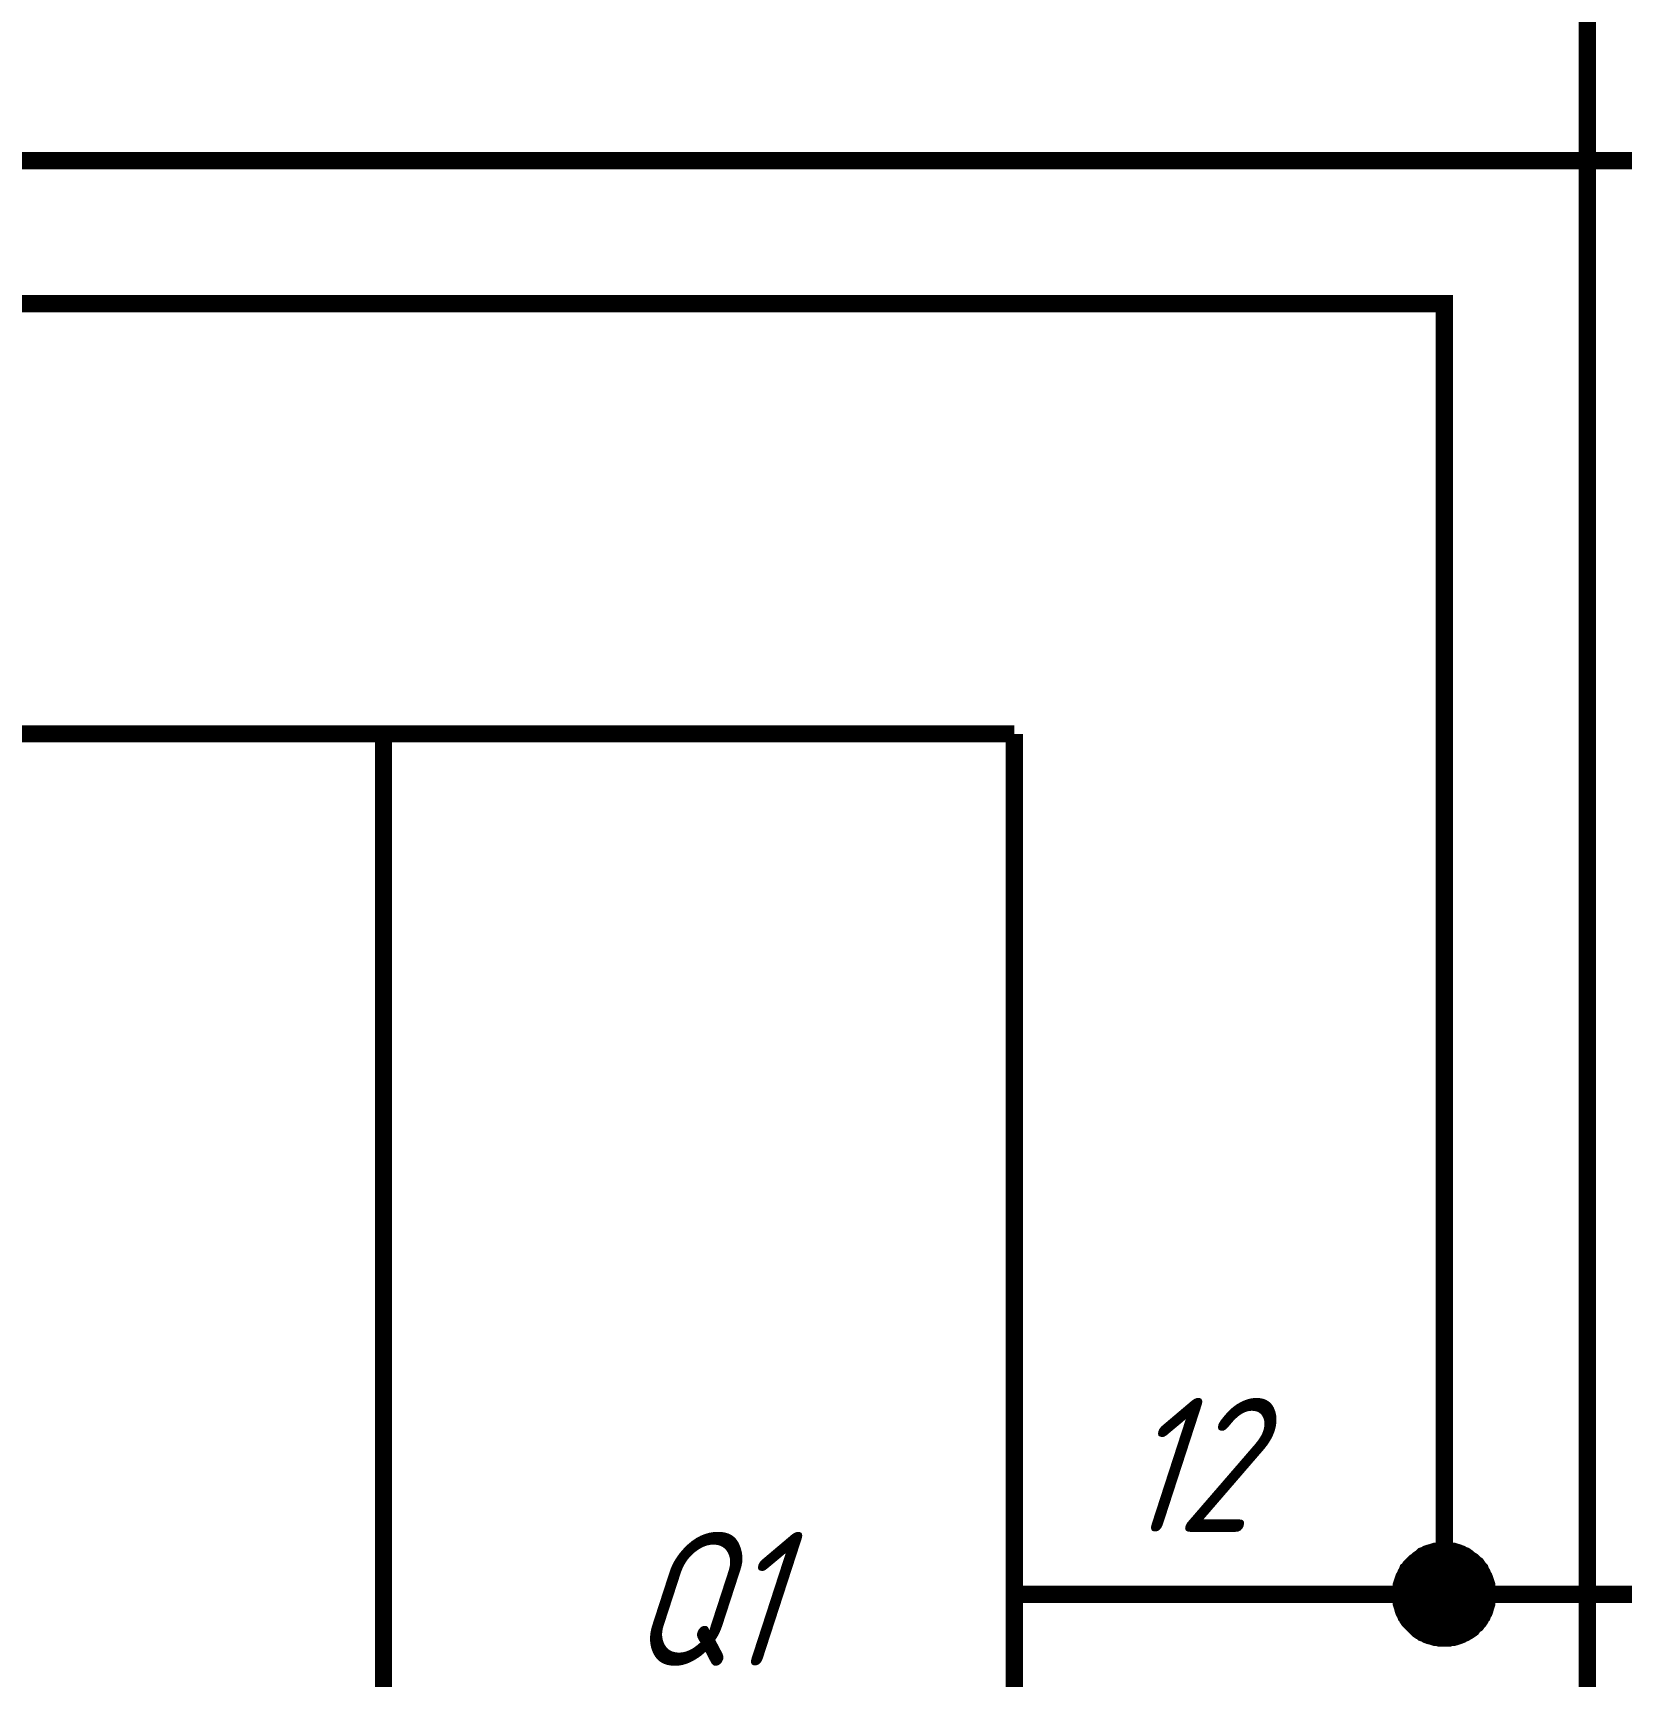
# Model space of a CAD drawing. Header units: millimetres. Extents: x 0 to 420, y 0 to 297.
# Drawn here: x 265.38 to 293.08, y 203.57 to 232.22 of the extents above; entities that cross this region are included whole.
import ezdxf

# ---------------------------------------------------------------- set-up
doc = ezdxf.new("R2010")
doc.units = ezdxf.units.MM
doc.layers.add('Sheet', color=255, linetype='Continuous')
doc.styles.add('GOST', font='', dxfattribs={"oblique": 18})
doc.styles.get('GOST').set_extended_font_data('GOST type A')

msp = doc.modelspace()

# ---------------------------------------------------------------- linework, layer by layer
at = {"layer": 'Sheet'}
for points, const_width in [([(292.489, 189.993), (292.489, 234.99), (220.004, 234.99), (220.004, 277.494), (237.496, 277.494)], 0.3), ([(229.996, 214.99), (229.996, 229.993), (294.993, 229.993), (294.993, 247.5)], 0.3), ([(289.996, 204.996), (289.996, 227.5), (235.004, 227.5), (235.004, 209.993), (237.496, 209.993)], 0.3), ([(282.496, 219.999), (242.504, 219.999), (242.352, 219.999)], 0.3), ([(271.493, 219.999), (271.493, 174.991)], 0.3), ([(282.496, 174.991), (282.496, 219.999)], 0.3), ([(289.233, 204.996), (289.233, 205.03), (289.233, 205.075), (289.244, 205.108), (289.244, 205.153), (289.255, 205.187), (289.266, 205.221), (289.278, 205.254), (289.289, 205.288), (289.311, 205.322), (289.323, 205.355), (289.345, 205.389), (289.356, 205.423), (289.379, 205.445), (289.401, 205.479), (289.435, 205.513), (289.457, 205.535), (289.48, 205.558), (289.513, 205.58), (289.536, 205.602), (289.57, 205.625), (289.603, 205.647), (289.626, 205.67), (289.659, 205.681), (289.693, 205.703), (289.727, 205.715), (289.772, 205.726), (289.805, 205.737), (289.839, 205.748), (289.884, 205.748), (289.918, 205.76), (289.951, 205.76), (289.996, 205.76)], 0.3), ([(289.233, 204.996), (289.233, 205.03), (289.233, 205.075), (289.244, 205.108), (289.244, 205.153), (289.255, 205.187), (289.266, 205.221), (289.278, 205.254), (289.289, 205.288), (289.311, 205.322), (289.323, 205.355), (289.345, 205.389), (289.356, 205.423), (289.379, 205.445), (289.401, 205.479), (289.435, 205.513), (289.457, 205.535), (289.48, 205.558), (289.513, 205.58), (289.536, 205.602), (289.57, 205.625), (289.603, 205.647), (289.626, 205.67), (289.659, 205.681), (289.693, 205.703), (289.727, 205.715), (289.772, 205.726), (289.805, 205.737), (289.839, 205.748), (289.884, 205.748), (289.918, 205.76), (289.951, 205.76), (289.996, 205.76)], 0.3), ([(289.233, 204.996), (289.233, 205.03), (289.233, 205.075), (289.244, 205.108), (289.244, 205.153), (289.255, 205.187), (289.266, 205.221), (289.278, 205.254), (289.289, 205.288), (289.311, 205.322), (289.323, 205.355), (289.345, 205.389), (289.356, 205.423), (289.379, 205.445), (289.401, 205.479), (289.435, 205.513), (289.457, 205.535), (289.48, 205.558), (289.513, 205.58), (289.536, 205.602), (289.57, 205.625), (289.603, 205.647), (289.626, 205.67), (289.659, 205.681), (289.693, 205.703), (289.727, 205.715), (289.772, 205.726), (289.805, 205.737), (289.839, 205.748), (289.884, 205.748), (289.918, 205.76), (289.951, 205.76), (289.996, 205.76)], 0.3), ([(289.233, 204.996), (289.233, 205.03), (289.233, 205.075), (289.244, 205.108), (289.244, 205.153), (289.255, 205.187), (289.266, 205.221), (289.278, 205.254), (289.289, 205.288), (289.311, 205.322), (289.323, 205.355), (289.345, 205.389), (289.356, 205.423), (289.379, 205.445), (289.401, 205.479), (289.435, 205.513), (289.457, 205.535), (289.48, 205.558), (289.513, 205.58), (289.536, 205.602), (289.57, 205.625), (289.603, 205.647), (289.626, 205.67), (289.659, 205.681), (289.693, 205.703), (289.727, 205.715), (289.772, 205.726), (289.805, 205.737), (289.839, 205.748), (289.884, 205.748), (289.918, 205.76), (289.951, 205.76), (289.996, 205.76)], 0.3), ([(289.233, 204.996), (289.233, 205.03), (289.233, 205.075), (289.244, 205.108), (289.244, 205.153), (289.255, 205.187), (289.266, 205.221), (289.278, 205.254), (289.289, 205.288), (289.311, 205.322), (289.323, 205.355), (289.345, 205.389), (289.356, 205.423), (289.379, 205.445), (289.401, 205.479), (289.435, 205.513), (289.457, 205.535), (289.48, 205.558), (289.513, 205.58), (289.536, 205.602), (289.57, 205.625), (289.603, 205.647), (289.626, 205.67), (289.659, 205.681), (289.693, 205.703), (289.727, 205.715), (289.772, 205.726), (289.805, 205.737), (289.839, 205.748), (289.884, 205.748), (289.918, 205.76), (289.951, 205.76), (289.996, 205.76)], 0.0991), ([(289.233, 204.996), (289.233, 205.03), (289.233, 205.075), (289.244, 205.108), (289.244, 205.153), (289.255, 205.187), (289.266, 205.221), (289.278, 205.254), (289.289, 205.288), (289.311, 205.322), (289.323, 205.355), (289.345, 205.389), (289.356, 205.423), (289.379, 205.445), (289.401, 205.479), (289.435, 205.513), (289.457, 205.535), (289.48, 205.558), (289.513, 205.58), (289.536, 205.602), (289.57, 205.625), (289.603, 205.647), (289.626, 205.67), (289.659, 205.681), (289.693, 205.703), (289.727, 205.715), (289.772, 205.726), (289.805, 205.737), (289.839, 205.748), (289.884, 205.748), (289.918, 205.76), (289.951, 205.76), (289.996, 205.76)], 0.0991), ([(289.233, 204.996), (289.233, 205.03), (289.233, 205.075), (289.244, 205.108), (289.244, 205.153), (289.255, 205.187), (289.266, 205.221), (289.278, 205.254), (289.289, 205.288), (289.311, 205.322), (289.323, 205.355), (289.345, 205.389), (289.356, 205.423), (289.379, 205.445), (289.401, 205.479), (289.435, 205.513), (289.457, 205.535), (289.48, 205.558), (289.513, 205.58), (289.536, 205.602), (289.57, 205.625), (289.603, 205.647), (289.626, 205.67), (289.659, 205.681), (289.693, 205.703), (289.727, 205.715), (289.772, 205.726), (289.805, 205.737), (289.839, 205.748), (289.884, 205.748), (289.918, 205.76), (289.951, 205.76), (289.996, 205.76)], 0.0991), ([(289.233, 204.996), (289.233, 205.03), (289.233, 205.075), (289.244, 205.108), (289.244, 205.153), (289.255, 205.187), (289.266, 205.221), (289.278, 205.254), (289.289, 205.288), (289.311, 205.322), (289.323, 205.355), (289.345, 205.389), (289.356, 205.423), (289.379, 205.445), (289.401, 205.479), (289.435, 205.513), (289.457, 205.535), (289.48, 205.558), (289.513, 205.58), (289.536, 205.602), (289.57, 205.625), (289.603, 205.647), (289.626, 205.67), (289.659, 205.681), (289.693, 205.703), (289.727, 205.715), (289.772, 205.726), (289.805, 205.737), (289.839, 205.748), (289.884, 205.748), (289.918, 205.76), (289.951, 205.76), (289.996, 205.76)], 0.0991), ([(289.996, 205.76), (289.996, 205.76)], 0.3), ([(289.996, 205.76), (290.03, 205.76), (290.075, 205.76), (290.109, 205.748), (290.153, 205.748), (290.187, 205.737), (290.221, 205.726), (290.254, 205.715), (290.288, 205.703), (290.322, 205.681), (290.356, 205.67), (290.389, 205.647), (290.412, 205.625), (290.445, 205.602), (290.479, 205.58), (290.501, 205.558), (290.524, 205.535), (290.558, 205.513), (290.58, 205.479), (290.603, 205.445), (290.625, 205.423), (290.636, 205.389), (290.659, 205.355), (290.67, 205.322), (290.692, 205.288), (290.704, 205.254), (290.715, 205.221), (290.726, 205.187), (290.737, 205.153), (290.737, 205.108), (290.749, 205.075), (290.749, 205.03), (290.749, 204.996)], 0.3), ([(289.996, 205.76), (289.996, 205.76)], 0.3), ([(289.996, 205.76), (290.03, 205.76), (290.075, 205.76), (290.109, 205.748), (290.153, 205.748), (290.187, 205.737), (290.221, 205.726), (290.254, 205.715), (290.288, 205.703), (290.322, 205.681), (290.356, 205.67), (290.389, 205.647), (290.412, 205.625), (290.445, 205.602), (290.479, 205.58), (290.501, 205.558), (290.524, 205.535), (290.558, 205.513), (290.58, 205.479), (290.603, 205.445), (290.625, 205.423), (290.636, 205.389), (290.659, 205.355), (290.67, 205.322), (290.692, 205.288), (290.704, 205.254), (290.715, 205.221), (290.726, 205.187), (290.737, 205.153), (290.737, 205.108), (290.749, 205.075), (290.749, 205.03), (290.749, 204.996)], 0.3), ([(289.996, 205.76), (289.996, 205.76)], 0.3), ([(289.996, 205.76), (290.03, 205.76), (290.075, 205.76), (290.109, 205.748), (290.153, 205.748), (290.187, 205.737), (290.221, 205.726), (290.254, 205.715), (290.288, 205.703), (290.322, 205.681), (290.356, 205.67), (290.389, 205.647), (290.412, 205.625), (290.445, 205.602), (290.479, 205.58), (290.501, 205.558), (290.524, 205.535), (290.558, 205.513), (290.58, 205.479), (290.603, 205.445), (290.625, 205.423), (290.636, 205.389), (290.659, 205.355), (290.67, 205.322), (290.692, 205.288), (290.704, 205.254), (290.715, 205.221), (290.726, 205.187), (290.737, 205.153), (290.737, 205.108), (290.749, 205.075), (290.749, 205.03), (290.749, 204.996)], 0.3), ([(289.996, 205.76), (289.996, 205.76)], 0.3), ([(289.996, 205.76), (290.03, 205.76), (290.075, 205.76), (290.109, 205.748), (290.153, 205.748), (290.187, 205.737), (290.221, 205.726), (290.254, 205.715), (290.288, 205.703), (290.322, 205.681), (290.356, 205.67), (290.389, 205.647), (290.412, 205.625), (290.445, 205.602), (290.479, 205.58), (290.501, 205.558), (290.524, 205.535), (290.558, 205.513), (290.58, 205.479), (290.603, 205.445), (290.625, 205.423), (290.636, 205.389), (290.659, 205.355), (290.67, 205.322), (290.692, 205.288), (290.704, 205.254), (290.715, 205.221), (290.726, 205.187), (290.737, 205.153), (290.737, 205.108), (290.749, 205.075), (290.749, 205.03), (290.749, 204.996)], 0.3), ([(289.996, 205.76), (289.996, 205.76)], 0.0991), ([(289.996, 205.76), (290.03, 205.76), (290.075, 205.76), (290.109, 205.748), (290.153, 205.748), (290.187, 205.737), (290.221, 205.726), (290.254, 205.715), (290.288, 205.703), (290.322, 205.681), (290.356, 205.67), (290.389, 205.647), (290.412, 205.625), (290.445, 205.602), (290.479, 205.58), (290.501, 205.558), (290.524, 205.535), (290.558, 205.513), (290.58, 205.479), (290.603, 205.445), (290.625, 205.423), (290.636, 205.389), (290.659, 205.355), (290.67, 205.322), (290.692, 205.288), (290.704, 205.254), (290.715, 205.221), (290.726, 205.187), (290.737, 205.153), (290.737, 205.108), (290.749, 205.075), (290.749, 205.03), (290.749, 204.996)], 0.0991), ([(289.996, 205.76), (289.996, 205.76)], 0.0991), ([(289.996, 205.76), (290.03, 205.76), (290.075, 205.76), (290.109, 205.748), (290.153, 205.748), (290.187, 205.737), (290.221, 205.726), (290.254, 205.715), (290.288, 205.703), (290.322, 205.681), (290.356, 205.67), (290.389, 205.647), (290.412, 205.625), (290.445, 205.602), (290.479, 205.58), (290.501, 205.558), (290.524, 205.535), (290.558, 205.513), (290.58, 205.479), (290.603, 205.445), (290.625, 205.423), (290.636, 205.389), (290.659, 205.355), (290.67, 205.322), (290.692, 205.288), (290.704, 205.254), (290.715, 205.221), (290.726, 205.187), (290.737, 205.153), (290.737, 205.108), (290.749, 205.075), (290.749, 205.03), (290.749, 204.996)], 0.0991), ([(289.996, 205.76), (289.996, 205.76)], 0.0991), ([(289.996, 205.76), (290.03, 205.76), (290.075, 205.76), (290.109, 205.748), (290.153, 205.748), (290.187, 205.737), (290.221, 205.726), (290.254, 205.715), (290.288, 205.703), (290.322, 205.681), (290.356, 205.67), (290.389, 205.647), (290.412, 205.625), (290.445, 205.602), (290.479, 205.58), (290.501, 205.558), (290.524, 205.535), (290.558, 205.513), (290.58, 205.479), (290.603, 205.445), (290.625, 205.423), (290.636, 205.389), (290.659, 205.355), (290.67, 205.322), (290.692, 205.288), (290.704, 205.254), (290.715, 205.221), (290.726, 205.187), (290.737, 205.153), (290.737, 205.108), (290.749, 205.075), (290.749, 205.03), (290.749, 204.996)], 0.0991), ([(289.996, 205.76), (289.996, 205.76)], 0.0991), ([(289.996, 205.76), (290.03, 205.76), (290.075, 205.76), (290.109, 205.748), (290.153, 205.748), (290.187, 205.737), (290.221, 205.726), (290.254, 205.715), (290.288, 205.703), (290.322, 205.681), (290.356, 205.67), (290.389, 205.647), (290.412, 205.625), (290.445, 205.602), (290.479, 205.58), (290.501, 205.558), (290.524, 205.535), (290.558, 205.513), (290.58, 205.479), (290.603, 205.445), (290.625, 205.423), (290.636, 205.389), (290.659, 205.355), (290.67, 205.322), (290.692, 205.288), (290.704, 205.254), (290.715, 205.221), (290.726, 205.187), (290.737, 205.153), (290.737, 205.108), (290.749, 205.075), (290.749, 205.03), (290.749, 204.996)], 0.0991), ([(282.496, 204.996), (287.493, 204.996)], 0.3), ([(287.493, 204.996), (289.996, 204.996), (297.485, 204.996), (297.485, 204.996)], 0.3), ([(289.996, 204.232), (289.951, 204.232), (289.918, 204.232), (289.884, 204.244), (289.839, 204.244), (289.805, 204.255), (289.772, 204.266), (289.727, 204.277), (289.693, 204.289), (289.659, 204.311), (289.626, 204.322), (289.603, 204.345), (289.57, 204.356), (289.536, 204.378), (289.513, 204.401), (289.48, 204.435), (289.457, 204.457), (289.435, 204.479), (289.401, 204.513), (289.379, 204.536), (289.356, 204.569), (289.345, 204.603), (289.323, 204.625), (289.311, 204.659), (289.289, 204.693), (289.278, 204.727), (289.266, 204.771), (289.255, 204.805), (289.244, 204.839), (289.244, 204.884), (289.233, 204.917), (289.233, 204.951), (289.233, 204.996)], 0.3), ([(289.233, 204.996), (289.233, 204.996)], 0.3), ([(289.996, 204.232), (289.951, 204.232), (289.918, 204.232), (289.884, 204.244), (289.839, 204.244), (289.805, 204.255), (289.772, 204.266), (289.727, 204.277), (289.693, 204.289), (289.659, 204.311), (289.626, 204.322), (289.603, 204.345), (289.57, 204.356), (289.536, 204.378), (289.513, 204.401), (289.48, 204.435), (289.457, 204.457), (289.435, 204.479), (289.401, 204.513), (289.379, 204.536), (289.356, 204.569), (289.345, 204.603), (289.323, 204.625), (289.311, 204.659), (289.289, 204.693), (289.278, 204.727), (289.266, 204.771), (289.255, 204.805), (289.244, 204.839), (289.244, 204.884), (289.233, 204.917), (289.233, 204.951), (289.233, 204.996)], 0.3), ([(289.233, 204.996), (289.233, 204.996)], 0.3), ([(289.996, 204.232), (289.951, 204.232), (289.918, 204.232), (289.884, 204.244), (289.839, 204.244), (289.805, 204.255), (289.772, 204.266), (289.727, 204.277), (289.693, 204.289), (289.659, 204.311), (289.626, 204.322), (289.603, 204.345), (289.57, 204.356), (289.536, 204.378), (289.513, 204.401), (289.48, 204.435), (289.457, 204.457), (289.435, 204.479), (289.401, 204.513), (289.379, 204.536), (289.356, 204.569), (289.345, 204.603), (289.323, 204.625), (289.311, 204.659), (289.289, 204.693), (289.278, 204.727), (289.266, 204.771), (289.255, 204.805), (289.244, 204.839), (289.244, 204.884), (289.233, 204.917), (289.233, 204.951), (289.233, 204.996)], 0.3), ([(289.233, 204.996), (289.233, 204.996)], 0.3), ([(289.996, 204.232), (289.951, 204.232), (289.918, 204.232), (289.884, 204.244), (289.839, 204.244), (289.805, 204.255), (289.772, 204.266), (289.727, 204.277), (289.693, 204.289), (289.659, 204.311), (289.626, 204.322), (289.603, 204.345), (289.57, 204.356), (289.536, 204.378), (289.513, 204.401), (289.48, 204.435), (289.457, 204.457), (289.435, 204.479), (289.401, 204.513), (289.379, 204.536), (289.356, 204.569), (289.345, 204.603), (289.323, 204.625), (289.311, 204.659), (289.289, 204.693), (289.278, 204.727), (289.266, 204.771), (289.255, 204.805), (289.244, 204.839), (289.244, 204.884), (289.233, 204.917), (289.233, 204.951), (289.233, 204.996)], 0.3), ([(289.233, 204.996), (289.233, 204.996)], 0.3), ([(289.996, 204.232), (289.951, 204.232), (289.918, 204.232), (289.884, 204.244), (289.839, 204.244), (289.805, 204.255), (289.772, 204.266), (289.727, 204.277), (289.693, 204.289), (289.659, 204.311), (289.626, 204.322), (289.603, 204.345), (289.57, 204.356), (289.536, 204.378), (289.513, 204.401), (289.48, 204.435), (289.457, 204.457), (289.435, 204.479), (289.401, 204.513), (289.379, 204.536), (289.356, 204.569), (289.345, 204.603), (289.323, 204.625), (289.311, 204.659), (289.289, 204.693), (289.278, 204.727), (289.266, 204.771), (289.255, 204.805), (289.244, 204.839), (289.244, 204.884), (289.233, 204.917), (289.233, 204.951), (289.233, 204.996)], 0.0991), ([(289.233, 204.996), (289.233, 204.996)], 0.0991), ([(289.996, 204.232), (289.951, 204.232), (289.918, 204.232), (289.884, 204.244), (289.839, 204.244), (289.805, 204.255), (289.772, 204.266), (289.727, 204.277), (289.693, 204.289), (289.659, 204.311), (289.626, 204.322), (289.603, 204.345), (289.57, 204.356), (289.536, 204.378), (289.513, 204.401), (289.48, 204.435), (289.457, 204.457), (289.435, 204.479), (289.401, 204.513), (289.379, 204.536), (289.356, 204.569), (289.345, 204.603), (289.323, 204.625), (289.311, 204.659), (289.289, 204.693), (289.278, 204.727), (289.266, 204.771), (289.255, 204.805), (289.244, 204.839), (289.244, 204.884), (289.233, 204.917), (289.233, 204.951), (289.233, 204.996)], 0.0991), ([(289.233, 204.996), (289.233, 204.996)], 0.0991), ([(289.996, 204.232), (289.951, 204.232), (289.918, 204.232), (289.884, 204.244), (289.839, 204.244), (289.805, 204.255), (289.772, 204.266), (289.727, 204.277), (289.693, 204.289), (289.659, 204.311), (289.626, 204.322), (289.603, 204.345), (289.57, 204.356), (289.536, 204.378), (289.513, 204.401), (289.48, 204.435), (289.457, 204.457), (289.435, 204.479), (289.401, 204.513), (289.379, 204.536), (289.356, 204.569), (289.345, 204.603), (289.323, 204.625), (289.311, 204.659), (289.289, 204.693), (289.278, 204.727), (289.266, 204.771), (289.255, 204.805), (289.244, 204.839), (289.244, 204.884), (289.233, 204.917), (289.233, 204.951), (289.233, 204.996)], 0.0991), ([(289.233, 204.996), (289.233, 204.996)], 0.0991), ([(289.996, 204.232), (289.951, 204.232), (289.918, 204.232), (289.884, 204.244), (289.839, 204.244), (289.805, 204.255), (289.772, 204.266), (289.727, 204.277), (289.693, 204.289), (289.659, 204.311), (289.626, 204.322), (289.603, 204.345), (289.57, 204.356), (289.536, 204.378), (289.513, 204.401), (289.48, 204.435), (289.457, 204.457), (289.435, 204.479), (289.401, 204.513), (289.379, 204.536), (289.356, 204.569), (289.345, 204.603), (289.323, 204.625), (289.311, 204.659), (289.289, 204.693), (289.278, 204.727), (289.266, 204.771), (289.255, 204.805), (289.244, 204.839), (289.244, 204.884), (289.233, 204.917), (289.233, 204.951), (289.233, 204.996)], 0.0991), ([(289.233, 204.996), (289.233, 204.996)], 0.0991), ([(290.749, 204.996), (290.749, 204.951), (290.749, 204.917), (290.737, 204.884), (290.737, 204.839), (290.726, 204.805), (290.715, 204.771), (290.704, 204.727), (290.692, 204.693), (290.67, 204.659), (290.659, 204.625), (290.636, 204.603), (290.625, 204.569), (290.603, 204.536), (290.58, 204.513), (290.558, 204.479), (290.524, 204.457), (290.501, 204.435), (290.479, 204.401), (290.445, 204.378), (290.412, 204.356), (290.389, 204.345), (290.356, 204.322), (290.322, 204.311), (290.288, 204.289), (290.254, 204.277), (290.221, 204.266), (290.187, 204.255), (290.153, 204.244), (290.109, 204.244), (290.075, 204.232), (290.03, 204.232), (289.996, 204.232)], 0.3), ([(290.749, 204.996), (290.749, 204.951), (290.749, 204.917), (290.737, 204.884), (290.737, 204.839), (290.726, 204.805), (290.715, 204.771), (290.704, 204.727), (290.692, 204.693), (290.67, 204.659), (290.659, 204.625), (290.636, 204.603), (290.625, 204.569), (290.603, 204.536), (290.58, 204.513), (290.558, 204.479), (290.524, 204.457), (290.501, 204.435), (290.479, 204.401), (290.445, 204.378), (290.412, 204.356), (290.389, 204.345), (290.356, 204.322), (290.322, 204.311), (290.288, 204.289), (290.254, 204.277), (290.221, 204.266), (290.187, 204.255), (290.153, 204.244), (290.109, 204.244), (290.075, 204.232), (290.03, 204.232), (289.996, 204.232)], 0.3), ([(290.749, 204.996), (290.749, 204.951), (290.749, 204.917), (290.737, 204.884), (290.737, 204.839), (290.726, 204.805), (290.715, 204.771), (290.704, 204.727), (290.692, 204.693), (290.67, 204.659), (290.659, 204.625), (290.636, 204.603), (290.625, 204.569), (290.603, 204.536), (290.58, 204.513), (290.558, 204.479), (290.524, 204.457), (290.501, 204.435), (290.479, 204.401), (290.445, 204.378), (290.412, 204.356), (290.389, 204.345), (290.356, 204.322), (290.322, 204.311), (290.288, 204.289), (290.254, 204.277), (290.221, 204.266), (290.187, 204.255), (290.153, 204.244), (290.109, 204.244), (290.075, 204.232), (290.03, 204.232), (289.996, 204.232)], 0.3), ([(290.749, 204.996), (290.749, 204.951), (290.749, 204.917), (290.737, 204.884), (290.737, 204.839), (290.726, 204.805), (290.715, 204.771), (290.704, 204.727), (290.692, 204.693), (290.67, 204.659), (290.659, 204.625), (290.636, 204.603), (290.625, 204.569), (290.603, 204.536), (290.58, 204.513), (290.558, 204.479), (290.524, 204.457), (290.501, 204.435), (290.479, 204.401), (290.445, 204.378), (290.412, 204.356), (290.389, 204.345), (290.356, 204.322), (290.322, 204.311), (290.288, 204.289), (290.254, 204.277), (290.221, 204.266), (290.187, 204.255), (290.153, 204.244), (290.109, 204.244), (290.075, 204.232), (290.03, 204.232), (289.996, 204.232)], 0.3), ([(290.749, 204.996), (290.749, 204.951), (290.749, 204.917), (290.737, 204.884), (290.737, 204.839), (290.726, 204.805), (290.715, 204.771), (290.704, 204.727), (290.692, 204.693), (290.67, 204.659), (290.659, 204.625), (290.636, 204.603), (290.625, 204.569), (290.603, 204.536), (290.58, 204.513), (290.558, 204.479), (290.524, 204.457), (290.501, 204.435), (290.479, 204.401), (290.445, 204.378), (290.412, 204.356), (290.389, 204.345), (290.356, 204.322), (290.322, 204.311), (290.288, 204.289), (290.254, 204.277), (290.221, 204.266), (290.187, 204.255), (290.153, 204.244), (290.109, 204.244), (290.075, 204.232), (290.03, 204.232), (289.996, 204.232)], 0.0991), ([(290.749, 204.996), (290.749, 204.951), (290.749, 204.917), (290.737, 204.884), (290.737, 204.839), (290.726, 204.805), (290.715, 204.771), (290.704, 204.727), (290.692, 204.693), (290.67, 204.659), (290.659, 204.625), (290.636, 204.603), (290.625, 204.569), (290.603, 204.536), (290.58, 204.513), (290.558, 204.479), (290.524, 204.457), (290.501, 204.435), (290.479, 204.401), (290.445, 204.378), (290.412, 204.356), (290.389, 204.345), (290.356, 204.322), (290.322, 204.311), (290.288, 204.289), (290.254, 204.277), (290.221, 204.266), (290.187, 204.255), (290.153, 204.244), (290.109, 204.244), (290.075, 204.232), (290.03, 204.232), (289.996, 204.232)], 0.0991), ([(290.749, 204.996), (290.749, 204.951), (290.749, 204.917), (290.737, 204.884), (290.737, 204.839), (290.726, 204.805), (290.715, 204.771), (290.704, 204.727), (290.692, 204.693), (290.67, 204.659), (290.659, 204.625), (290.636, 204.603), (290.625, 204.569), (290.603, 204.536), (290.58, 204.513), (290.558, 204.479), (290.524, 204.457), (290.501, 204.435), (290.479, 204.401), (290.445, 204.378), (290.412, 204.356), (290.389, 204.345), (290.356, 204.322), (290.322, 204.311), (290.288, 204.289), (290.254, 204.277), (290.221, 204.266), (290.187, 204.255), (290.153, 204.244), (290.109, 204.244), (290.075, 204.232), (290.03, 204.232), (289.996, 204.232)], 0.0991), ([(290.749, 204.996), (290.749, 204.951), (290.749, 204.917), (290.737, 204.884), (290.737, 204.839), (290.726, 204.805), (290.715, 204.771), (290.704, 204.727), (290.692, 204.693), (290.67, 204.659), (290.659, 204.625), (290.636, 204.603), (290.625, 204.569), (290.603, 204.536), (290.58, 204.513), (290.558, 204.479), (290.524, 204.457), (290.501, 204.435), (290.479, 204.401), (290.445, 204.378), (290.412, 204.356), (290.389, 204.345), (290.356, 204.322), (290.322, 204.311), (290.288, 204.289), (290.254, 204.277), (290.221, 204.266), (290.187, 204.255), (290.153, 204.244), (290.109, 204.244), (290.075, 204.232), (290.03, 204.232), (289.996, 204.232)], 0.0991), ([(290.749, 204.996), (290.749, 204.996), (290.749, 204.996), (290.749, 204.996), (290.749, 204.996), (290.749, 204.996), (290.749, 204.996), (290.749, 204.996), (290.749, 204.996), (290.749, 204.996), (290.749, 204.996), (290.749, 204.996), (290.749, 204.996), (290.749, 204.996), (290.749, 204.996), (290.749, 204.996), (290.749, 204.996), (290.749, 204.996), (290.749, 204.996), (290.749, 204.996), (290.749, 204.996), (290.749, 204.996), (290.749, 204.996), (290.749, 204.996), (290.749, 204.996), (290.749, 204.996), (290.749, 204.996), (290.749, 204.996), (290.749, 204.996), (290.749, 204.996), (290.749, 204.996), (290.749, 204.996), (290.749, 204.996)], 0.3), ([(290.749, 204.996), (290.749, 204.996)], 0.3), ([(290.749, 204.996), (290.749, 204.996), (290.749, 204.996), (290.749, 204.996), (290.749, 204.996), (290.749, 204.996), (290.749, 204.996), (290.749, 204.996), (290.749, 204.996), (290.749, 204.996), (290.749, 204.996), (290.749, 204.996), (290.749, 204.996), (290.749, 204.996), (290.749, 204.996), (290.749, 204.996), (290.749, 204.996), (290.749, 204.996), (290.749, 204.996), (290.749, 204.996), (290.749, 204.996), (290.749, 204.996), (290.749, 204.996), (290.749, 204.996), (290.749, 204.996), (290.749, 204.996), (290.749, 204.996), (290.749, 204.996), (290.749, 204.996), (290.749, 204.996), (290.749, 204.996), (290.749, 204.996), (290.749, 204.996)], 0.3), ([(290.749, 204.996), (290.749, 204.996)], 0.3), ([(290.749, 204.996), (290.749, 204.996), (290.749, 204.996), (290.749, 204.996), (290.749, 204.996), (290.749, 204.996), (290.749, 204.996), (290.749, 204.996), (290.749, 204.996), (290.749, 204.996), (290.749, 204.996), (290.749, 204.996), (290.749, 204.996), (290.749, 204.996), (290.749, 204.996), (290.749, 204.996), (290.749, 204.996), (290.749, 204.996), (290.749, 204.996), (290.749, 204.996), (290.749, 204.996), (290.749, 204.996), (290.749, 204.996), (290.749, 204.996), (290.749, 204.996), (290.749, 204.996), (290.749, 204.996), (290.749, 204.996), (290.749, 204.996), (290.749, 204.996), (290.749, 204.996), (290.749, 204.996), (290.749, 204.996)], 0.3), ([(290.749, 204.996), (290.749, 204.996)], 0.3), ([(290.749, 204.996), (290.749, 204.996), (290.749, 204.996), (290.749, 204.996), (290.749, 204.996), (290.749, 204.996), (290.749, 204.996), (290.749, 204.996), (290.749, 204.996), (290.749, 204.996), (290.749, 204.996), (290.749, 204.996), (290.749, 204.996), (290.749, 204.996), (290.749, 204.996), (290.749, 204.996), (290.749, 204.996), (290.749, 204.996), (290.749, 204.996), (290.749, 204.996), (290.749, 204.996), (290.749, 204.996), (290.749, 204.996), (290.749, 204.996), (290.749, 204.996), (290.749, 204.996), (290.749, 204.996), (290.749, 204.996), (290.749, 204.996), (290.749, 204.996), (290.749, 204.996), (290.749, 204.996), (290.749, 204.996)], 0.3), ([(290.749, 204.996), (290.749, 204.996)], 0.3), ([(290.749, 204.996), (290.749, 204.996), (290.749, 204.996), (290.749, 204.996), (290.749, 204.996), (290.749, 204.996), (290.749, 204.996), (290.749, 204.996), (290.749, 204.996), (290.749, 204.996), (290.749, 204.996), (290.749, 204.996), (290.749, 204.996), (290.749, 204.996), (290.749, 204.996), (290.749, 204.996), (290.749, 204.996), (290.749, 204.996), (290.749, 204.996), (290.749, 204.996), (290.749, 204.996), (290.749, 204.996), (290.749, 204.996), (290.749, 204.996), (290.749, 204.996), (290.749, 204.996), (290.749, 204.996), (290.749, 204.996), (290.749, 204.996), (290.749, 204.996), (290.749, 204.996), (290.749, 204.996), (290.749, 204.996)], 0.0991), ([(290.749, 204.996), (290.749, 204.996)], 0.0991), ([(290.749, 204.996), (290.749, 204.996), (290.749, 204.996), (290.749, 204.996), (290.749, 204.996), (290.749, 204.996), (290.749, 204.996), (290.749, 204.996), (290.749, 204.996), (290.749, 204.996), (290.749, 204.996), (290.749, 204.996), (290.749, 204.996), (290.749, 204.996), (290.749, 204.996), (290.749, 204.996), (290.749, 204.996), (290.749, 204.996), (290.749, 204.996), (290.749, 204.996), (290.749, 204.996), (290.749, 204.996), (290.749, 204.996), (290.749, 204.996), (290.749, 204.996), (290.749, 204.996), (290.749, 204.996), (290.749, 204.996), (290.749, 204.996), (290.749, 204.996), (290.749, 204.996), (290.749, 204.996), (290.749, 204.996)], 0.0991), ([(290.749, 204.996), (290.749, 204.996)], 0.0991), ([(290.749, 204.996), (290.749, 204.996), (290.749, 204.996), (290.749, 204.996), (290.749, 204.996), (290.749, 204.996), (290.749, 204.996), (290.749, 204.996), (290.749, 204.996), (290.749, 204.996), (290.749, 204.996), (290.749, 204.996), (290.749, 204.996), (290.749, 204.996), (290.749, 204.996), (290.749, 204.996), (290.749, 204.996), (290.749, 204.996), (290.749, 204.996), (290.749, 204.996), (290.749, 204.996), (290.749, 204.996), (290.749, 204.996), (290.749, 204.996), (290.749, 204.996), (290.749, 204.996), (290.749, 204.996), (290.749, 204.996), (290.749, 204.996), (290.749, 204.996), (290.749, 204.996), (290.749, 204.996), (290.749, 204.996)], 0.0991), ([(290.749, 204.996), (290.749, 204.996)], 0.0991), ([(290.749, 204.996), (290.749, 204.996), (290.749, 204.996), (290.749, 204.996), (290.749, 204.996), (290.749, 204.996), (290.749, 204.996), (290.749, 204.996), (290.749, 204.996), (290.749, 204.996), (290.749, 204.996), (290.749, 204.996), (290.749, 204.996), (290.749, 204.996), (290.749, 204.996), (290.749, 204.996), (290.749, 204.996), (290.749, 204.996), (290.749, 204.996), (290.749, 204.996), (290.749, 204.996), (290.749, 204.996), (290.749, 204.996), (290.749, 204.996), (290.749, 204.996), (290.749, 204.996), (290.749, 204.996), (290.749, 204.996), (290.749, 204.996), (290.749, 204.996), (290.749, 204.996), (290.749, 204.996), (290.749, 204.996)], 0.0991), ([(290.749, 204.996), (290.749, 204.996)], 0.0991)]:
    msp.add_lwpolyline(points, dxfattribs=dict(at, const_width=const_width))
at = {"layer": 'Sheet', "const_width": 0.762}
msp.add_lwpolyline([(289.619, 205, 1), (290.381, 205, 1)], format="xyb", close=True, dxfattribs=at)

# ---------------------------------------------------------------- texts
at = {"layer": 'Sheet', "style": 'GOST', "oblique": 18}
for s, p in [('12', (284.371, 206.085)), ('Q1', (275.749, 203.75))]:
    msp.add_text(s, height=2.3358, dxfattribs=at).set_placement(p)

doc.saveas('drawing.dxf')
